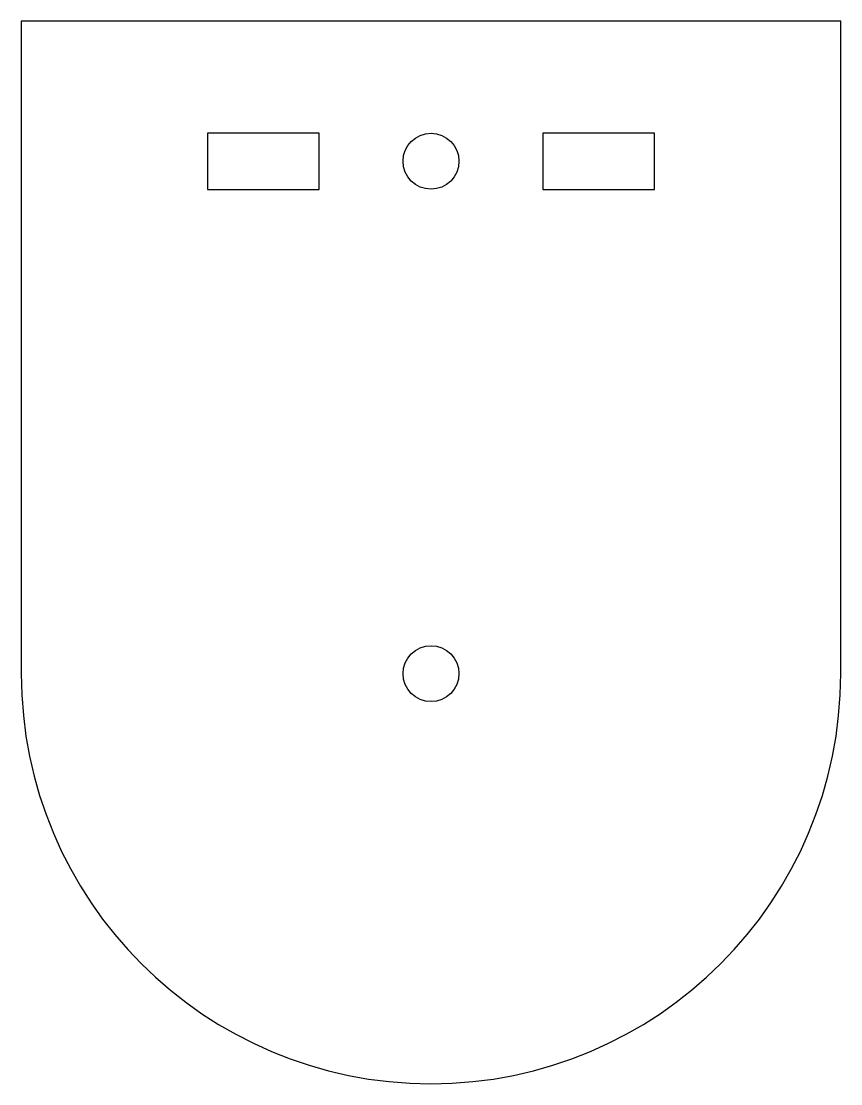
# Model space of a CAD drawing. Header units: millimetres. Extents: x -22 to 22, y -22 to 35.
import ezdxf

# ---------------------------------------------------------------- set-up
doc = ezdxf.new("R2010")
doc.units = ezdxf.units.MM
doc.layers.add('Shape2DView016', color=7, linetype='CONTINUOUS')

msp = doc.modelspace()

# ---------------------------------------------------------------- linework, layer by layer
at = {"layer": 'Shape2DView016'}
for p, q in [((22, 35), (-22, 35)), ((-22, 35), (-22, 0)), ((22, 0), (22, 35)), ((-6, 29), (-12, 29)), ((-12, 29), (-12, 25.98)), ((-6, 25.98), (-6, 29)), ((12, 29), (6, 29)), ((6, 29), (6, 25.98)), ((12, 25.98), (12, 29)), ((-12, 25.98), (-6, 25.98)), ((6, 25.98), (12, 25.98))]:
    msp.add_line(p, q, dxfattribs=at)
for centre in [(0, 27.49), (0, 0)]:
    msp.add_circle(centre, 1.5, dxfattribs=at)
msp.add_arc((0, 0), 22, -180, 0, dxfattribs=at)

doc.saveas('drawing.dxf')
